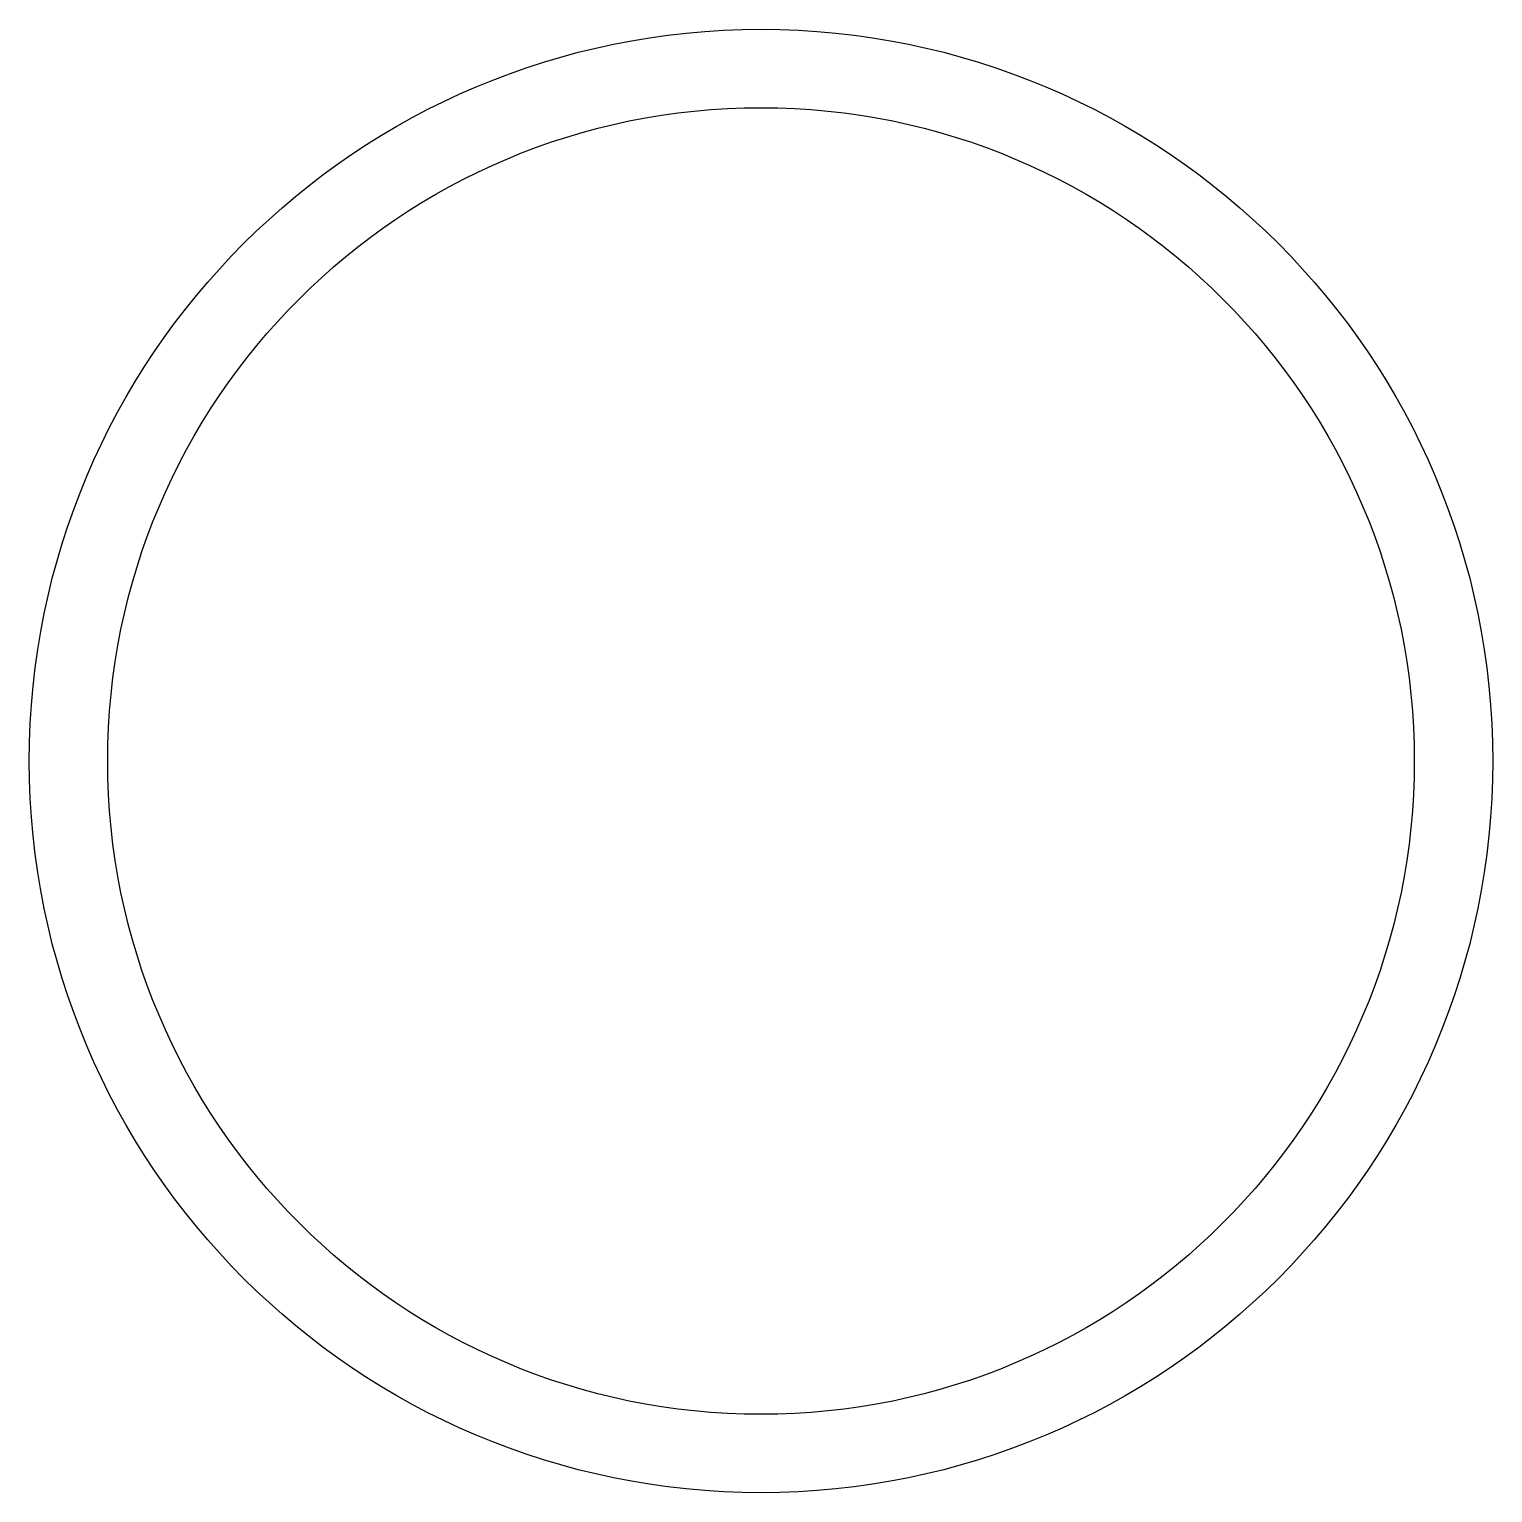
# Model space of a CAD drawing. Header units: millimetres. Extents: x -11.2 to 11.2, y -11.2 to 11.2.
import ezdxf

# ---------------------------------------------------------------- set-up
doc = ezdxf.new("R2010")
doc.units = ezdxf.units.MM

msp = doc.modelspace()

# ---------------------------------------------------------------- linework, layer by layer
at = {"color": 7, "linetype": 'Continuous', "lineweight": 25}
for radius in [11.2, 10]:
    msp.add_circle((0, 0), radius, dxfattribs=at)

doc.saveas('drawing.dxf')
